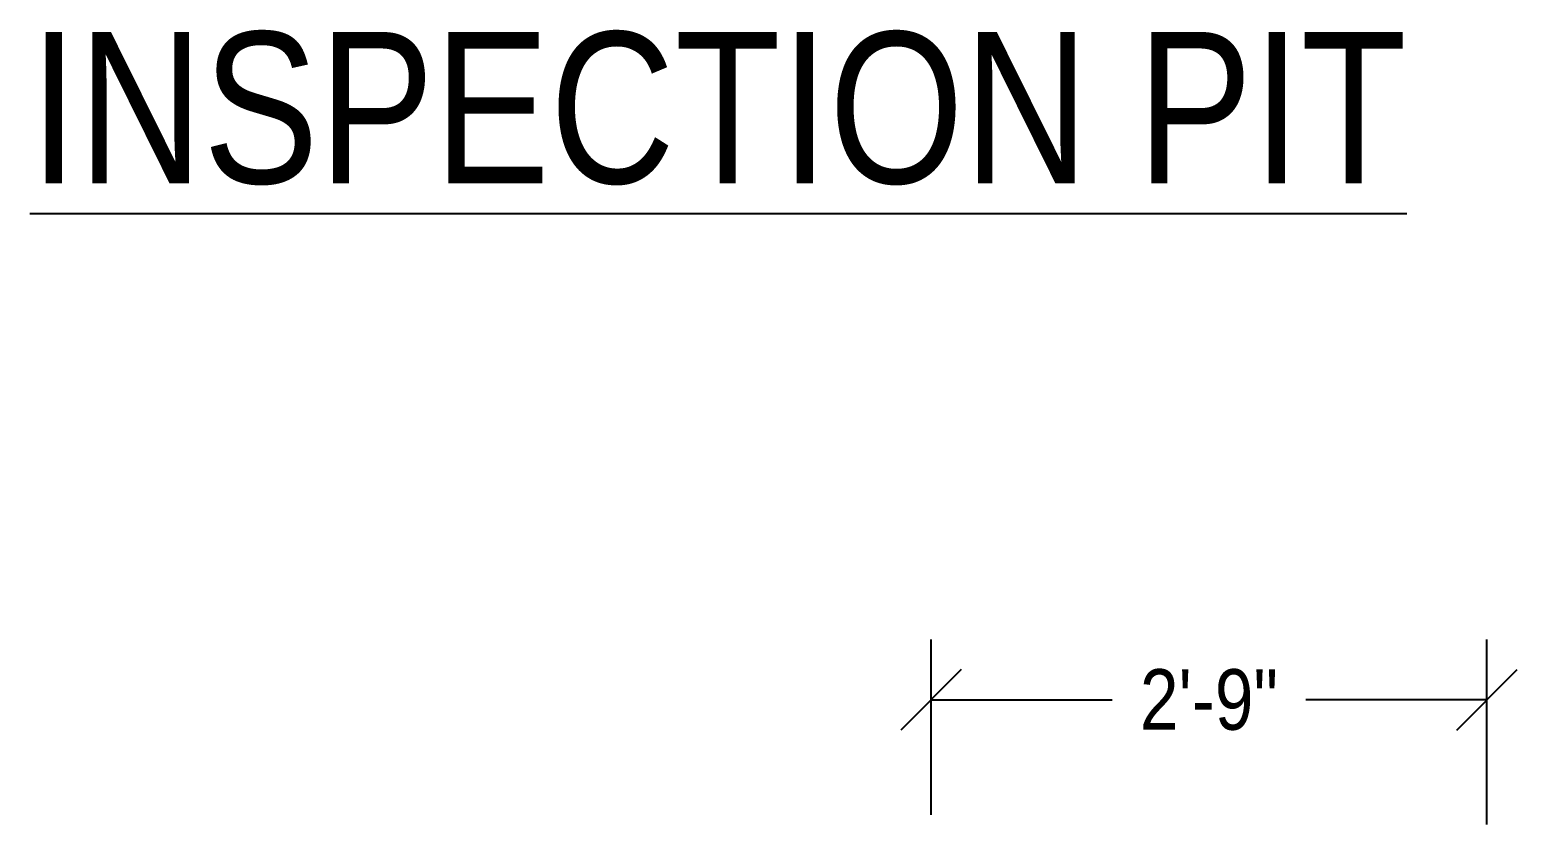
# Model space of a CAD drawing. Header units: inches. Extents: x 2738 to 3098, y 1543 to 1887.
# Drawn here: x 2743.8 to 2832.2, y 1690.6 to 1738 of the extents above; entities that cross this region are included whole.
import ezdxf

# ---------------------------------------------------------------- set-up
doc = ezdxf.new("R2010")
doc.units = ezdxf.units.IN
doc.header["$LTSCALE"] = 15
doc.header["$MEASUREMENT"] = 0
doc.layers.add('Dim', color=7, linetype='Continuous')
doc.layers.add('Text', color=4, linetype='Continuous')
doc.styles.add('AR_Arial Narrow', font='ARIALN.TTF')
doc.dimstyles.new('AR_1.0_', dxfattribs={"dimscale": 20, "dimtxt": 0.18, "dimasz": 0.18, "dimexe": 0.18, "dimexo": 0.0625, "dimgap": 0.09, "dimtad": 0, "dimtih": 1, "dimtoh": 1, "dimdec": 4, "dimzin": 0, "dimdsep": 46, "dimlunit": 4, "dimtxsty": 'AR_Arial Narrow', "dimblk": 'OBLIQUE', "dimcen": 0.09, "dimadec": 0, "dimazin": 0, "dimtfac": 1, "dimtdec": 4, "dimtofl": 0, "dimtmove": 0, "dimatfit": 3, "dimfxl": 1, "dimtolj": 1, "dimtzin": 0, "dimarcsym": 0})

# ---------------------------------------------------------------- blocks, each defined once
blk = doc.blocks.new('_Oblique')
at = {"color": 0, "linetype": 'ByBlock', "lineweight": -2}
blk.add_line((-0.5, -0.5), (0.5, 0.5), dxfattribs=at)
blk = doc.blocks.new('*D38')
at = {"layer": 'Defpoints', "color": 0, "transparency": 16777216}
for p in [(2830.449, 1698.086), (2797.383, 1689.992), (2830.449, 1689.423)]:
    blk.add_point(p, dxfattribs=at)
at = {"layer": 'Dim', "color": 0, "lineweight": -2, "transparency": 16777216}
for p, q in [((2797.383, 1691.242), (2797.383, 1701.686)), ((2830.449, 1690.673), (2830.449, 1701.686)), ((2797.383, 1698.086), (2808.164, 1698.086)), ((2830.449, 1698.086), (2819.669, 1698.086))]:
    blk.add_line(p, q, dxfattribs=at)
at = {"layer": 'Dim', "color": 0, "lineweight": -2, "transparency": 16777216, "xscale": 3.6, "yscale": 3.6, "zscale": 3.6, "rotation": 180}
blk.add_blockref('_Oblique', (2797.383, 1698.086), dxfattribs=at)
at = {"layer": 'Dim', "color": 0, "lineweight": -2, "transparency": 16777216, "xscale": 3.6, "yscale": 3.6, "zscale": 3.6}
blk.add_blockref('_Oblique', (2830.449, 1698.086), dxfattribs=at)
at = {"layer": 'Dim', "color": 0, "transparency": 16777216, "insert": (2813.916, 1698.086), "char_height": 3.6, "attachment_point": 5, "style": 'AR_Arial Narrow'}
blk.add_mtext('\\A1;2\'-9"', dxfattribs=at)

msp = doc.modelspace()

# ---------------------------------------------------------------- texts
at = {"layer": 'Text', "style": 'AR_Arial Narrow'}
msp.add_text('%%UINSPECTION PIT', height=8.9997269, dxfattribs=at).set_placement((2743.77323, 1728.81855))

# ---------------------------------------------------------------- dimensions: what is measured, and where the dimension line sits
at = {"layer": 'Dim'}
dim = msp.add_linear_dim(base=(2830.44894, 1698.08561), p1=(2797.38335, 1689.9922), p2=(2830.44894, 1689.42297), text='2\'-9"', dimstyle='AR_1.0_', dxfattribs=at)
dim.commit()
dim.dimension.update_dxf_attribs({"geometry": '*D38', "text_midpoint": (2813.91614, 1698.08561)})

doc.saveas('drawing.dxf')
